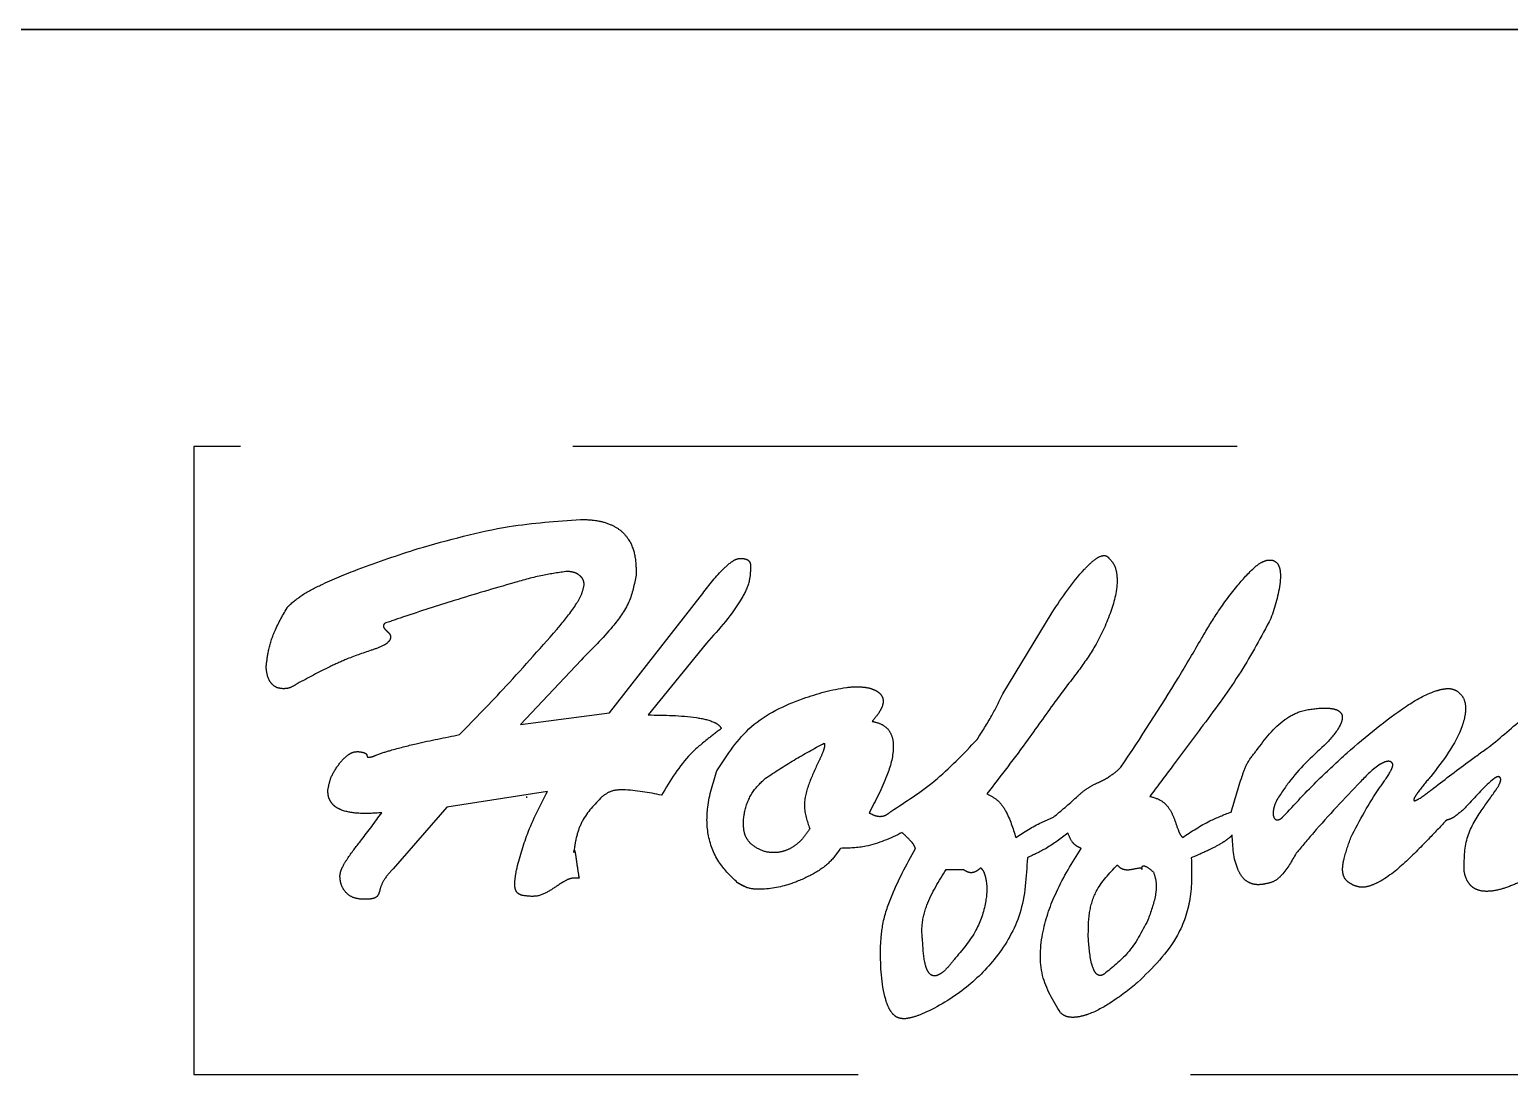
# Paper-space layout '2 DOOR PANEL LAYOUT - A1 Sheet' of a CAD drawing. Extents: x 50 to 825, y 22 to 486.
# Drawn here: x 558.651 to 562.548, y 464.264 to 467.014 of the extents above; entities that cross this region are included whole.
import ezdxf

# ---------------------------------------------------------------- set-up
doc = ezdxf.new("R2010")
doc.units = 0
doc.linetypes.add('HIDDEN', pattern=[0.375, 0.25, -0.125])
doc.layers.add('N-EQPM', color=3, linetype='Continuous', lineweight=25)
doc.layers.add('N-PANL', color=4, linetype='Continuous', lineweight=35)

psp = doc.layouts.new('2 DOOR PANEL LAYOUT - A1 Sheet')

# ---------------------------------------------------------------- linework, layer by layer
at = {"layer": 'N-EQPM', "linetype": 'HIDDEN', "ltscale": 7}
for p, q in [((559.0833, 465.9165), (559.0833, 464.2637)), ((564.4565, 465.9165), (559.0833, 465.9165)), ((560.1782, 465.2153), (560.417, 465.5209)), ((561.2137, 465.2656), (561.3436, 465.4795)), ((560.4332, 465.3986), (560.28, 465.2098)), ((560.104, 465.3545), (559.9436, 465.1843)), ((559.9436, 465.1843), (560.1782, 465.2153)), ((560.0152, 465.0087), (559.7496, 464.967)), ((559.9592, 464.9952), (559.9592, 464.9917)), ((559.7496, 464.967), (559.6083, 464.8046)), ((561.0647, 464.8032), (561.1105, 464.8032)), ((559.0833, 464.2637), (564.4565, 464.2637))]:
    psp.add_line(p, q, dxfattribs=at)
for points, knots in [([(559.6739, 465.6477), (559.7534, 465.6701), (559.8937, 465.7096), (560.0389, 465.7201), (560.1018, 465.7247)], [0, 0, 0, 0, 0.566713, 1, 1, 1, 1]), ([(560.1018, 465.7247), (560.1168, 465.7241), (560.144, 465.7231), (560.1806, 465.7128), (560.2089, 465.6961), (560.2328, 465.669), (560.2479, 465.6282), (560.2482, 465.5955), (560.2483, 465.5782)], [0, 0, 0, 0, 0.186553, 0.340032, 0.471319, 0.592327, 0.785115, 1, 1, 1, 1]), ([(559.3313, 465.4955), (559.3426, 465.5052), (559.3686, 465.5278), (559.432, 465.5593), (559.5341, 465.6023), (559.621, 465.6305), (559.6739, 465.6477)], [0, 0, 0, 0, 0.11805, 0.273776, 0.558572, 1, 1, 1, 1]), ([(560.417, 465.5209), (560.4345, 465.544), (560.46, 465.5776), (560.4936, 465.6094), (560.5113, 465.6203), (560.5185, 465.6215), (560.5217, 465.622)], [0, 0, 0, 0, 0.585308, 0.853681, 0.93508, 1, 1, 1, 1]), ([(560.5217, 465.622), (560.5248, 465.6219), (560.5305, 465.6218), (560.5383, 465.6201), (560.544, 465.617), (560.5475, 465.6126), (560.5494, 465.6074), (560.5495, 465.6036), (560.5496, 465.6015)], [0, 0, 0, 0, 0.235798, 0.429074, 0.591402, 0.712493, 0.844085, 1, 1, 1, 1]), ([(561.3436, 465.4795), (561.3702, 465.5191), (561.4032, 465.5681), (561.45, 465.6149), (561.4677, 465.6271), (561.479, 465.6297), (561.4846, 465.6293), (561.4897, 465.627), (561.492, 465.6242), (561.4932, 465.6228)], [0, 0, 0, 0, 0.642594, 0.796298, 0.898965, 0.927124, 0.951565, 0.974877, 1, 1, 1, 1]), ([(561.4932, 465.6228), (561.498, 465.6177), (561.5076, 465.6073), (561.514, 465.5855), (561.5167, 465.5412), (561.4975, 465.4735), (561.4619, 465.3947), (561.4286, 465.3477), (561.4137, 465.3267)], [0, 0, 0, 0, 0.063007, 0.129472, 0.203615, 0.470974, 0.762923, 1, 1, 1, 1]), ([(561.7371, 465.4108), (561.7497, 465.4321), (561.778, 465.4799), (561.825, 465.5435), (561.8654, 465.589), (561.893, 465.6116), (561.9043, 465.6154), (561.9091, 465.6171)], [0, 0, 0, 0, 0.273354, 0.611453, 0.86974, 0.944505, 1, 1, 1, 1]), ([(561.9091, 465.6171), (561.9126, 465.6175), (561.9191, 465.6182), (561.9284, 465.616), (561.9364, 465.6104), (561.9422, 465.6004), (561.9458, 465.5827), (561.9434, 465.5354), (561.9302, 465.495), (561.9199, 465.4636)], [0, 0, 0, 0, 0.058923, 0.108735, 0.155136, 0.218272, 0.295262, 0.453883, 1, 1, 1, 1]), ([(560.0668, 465.5878), (560.0453, 465.5847), (559.9978, 465.578), (559.899, 465.5502), (559.7768, 465.5139), (559.6635, 465.4775), (559.6026, 465.4566), (559.586, 465.4509)], [0, 0, 0, 0, 0.130102, 0.287108, 0.614384, 0.894711, 1, 1, 1, 1]), ([(560.1114, 465.5528), (560.1112, 465.5558), (560.1107, 465.5615), (560.106, 465.5716), (560.0959, 465.5807), (560.0816, 465.5866), (560.0716, 465.5874), (560.0668, 465.5878)], [0, 0, 0, 0, 0.142188, 0.27183, 0.521854, 0.772661, 1, 1, 1, 1]), ([(560.2483, 465.5782), (560.2435, 465.5539), (560.2338, 465.5038), (560.1784, 465.4297), (560.1321, 465.3829), (560.104, 465.3545)], [0, 0, 0, 0, 0.270752, 0.556867, 1, 1, 1, 1]), ([(560.5496, 465.6015), (560.5493, 465.5888), (560.5485, 465.5597), (560.5129, 465.4863), (560.4676, 465.4363), (560.4332, 465.3986)], [0, 0, 0, 0, 0.157054, 0.362026, 1, 1, 1, 1]), ([(560.0483, 465.4452), (560.0633, 465.464), (560.0847, 465.4908), (560.1062, 465.5275), (560.1098, 465.5452), (560.1114, 465.5528)], [0, 0, 0, 0, 0.574497, 0.816073, 1, 1, 1, 1]), ([(559.274, 465.3363), (559.2757, 465.3506), (559.2795, 465.3827), (559.2973, 465.4373), (559.3188, 465.4741), (559.3313, 465.4955)], [0, 0, 0, 0, 0.253628, 0.566301, 1, 1, 1, 1]), ([(561.9199, 465.4636), (561.8945, 465.4162), (561.8421, 465.3185), (561.7478, 465.1914), (561.6671, 465.083), (561.6201, 465.0204), (561.6015, 464.9956)], [0, 0, 0, 0, 0.284346, 0.586174, 0.835546, 1, 1, 1, 1]), ([(559.586, 465.4509), (559.5853, 465.4501), (559.5841, 465.4488), (559.583, 465.4464), (559.5826, 465.444), (559.5834, 465.44), (559.5874, 465.4349), (559.5934, 465.4293), (559.5998, 465.4235), (559.6013, 465.4183), (559.6019, 465.4159)], [0, 0, 0, 0, 0.071461, 0.130698, 0.1836, 0.23569, 0.413222, 0.622899, 0.827361, 1, 1, 1, 1]), ([(559.7834, 465.158), (559.8244, 465.2002), (559.9151, 465.2937), (560.0012, 465.3915), (560.0483, 465.4452)], [0, 0, 0, 0, 0.451887, 1, 1, 1, 1]), ([(559.5505, 465.3801), (559.528, 465.3724), (559.491, 465.3597), (559.4261, 465.33), (559.3844, 465.3074), (559.356, 465.2921)], [0, 0, 0, 0, 0.333566, 0.547844, 1, 1, 1, 1]), ([(559.6019, 465.4159), (559.6016, 465.4135), (559.601, 465.4086), (559.5945, 465.3998), (559.5778, 465.389), (559.5614, 465.3836), (559.5505, 465.3801)], [0, 0, 0, 0, 0.108535, 0.220902, 0.477996, 1, 1, 1, 1]), ([(561.5251, 465.072), (561.5768, 465.1505), (561.6502, 465.2618), (561.7173, 465.3769), (561.7371, 465.4108)], [0, 0, 0, 0, 0.705467, 1, 1, 1, 1]), ([(559.3186, 465.2789), (559.313, 465.2795), (559.3025, 465.2805), (559.2896, 465.2897), (559.277, 465.3075), (559.2752, 465.3244), (559.274, 465.3363)], [0, 0, 0, 0, 0.203835, 0.385901, 0.567328, 1, 1, 1, 1]), ([(561.4137, 465.3267), (561.3942, 465.3015), (561.3486, 465.2422), (561.2717, 465.1311), (561.2085, 465.0496), (561.1717, 465.002)], [0, 0, 0, 0, 0.235741, 0.5541, 1, 1, 1, 1]), ([(559.356, 465.2921), (559.3498, 465.2881), (559.3414, 465.2827), (559.3283, 465.2791), (559.3221, 465.279), (559.3186, 465.2789)], [0, 0, 0, 0, 0.546344, 0.735023, 1, 1, 1, 1]), ([(560.461, 465.0631), (560.4882, 465.1051), (560.5441, 465.1913), (560.676, 465.2525), (560.7742, 465.2798), (560.8338, 465.2855), (560.8537, 465.2822), (560.8622, 465.2808)], [0, 0, 0, 0, 0.307218, 0.629729, 0.874374, 0.946543, 1, 1, 1, 1]), ([(560.8622, 465.2808), (560.8674, 465.2791), (560.8768, 465.276), (560.8885, 465.2687), (560.8964, 465.2595), (560.8997, 465.2479), (560.8977, 465.2342), (560.8885, 465.2147), (560.8773, 465.2017), (560.8698, 465.193)], [0, 0, 0, 0, 0.141238, 0.256578, 0.353953, 0.446062, 0.560877, 0.702969, 1, 1, 1, 1]), ([(561.1462, 465.1452), (561.1596, 465.166), (561.1846, 465.2048), (561.2045, 465.2463), (561.2137, 465.2656)], [0, 0, 0, 0, 0.536612, 1, 1, 1, 1]), ([(562.1205, 465.1102), (562.171, 465.1533), (562.2433, 465.2151), (562.3332, 465.2679), (562.3742, 465.2788), (562.3938, 465.2803), (562.4046, 465.2755), (562.4096, 465.2732)], [0, 0, 0, 0, 0.581022, 0.832987, 0.898001, 0.952649, 1, 1, 1, 1]), ([(562.4096, 465.2732), (562.4154, 465.2684), (562.427, 465.2586), (562.4335, 465.2348), (562.432, 465.2086), (562.4126, 465.1397), (562.3735, 465.0897), (562.3408, 465.0478)], [0, 0, 0, 0, 0.086302, 0.173398, 0.273583, 0.391179, 1, 1, 1, 1]), ([(561.8823, 465.1166), (561.9046, 465.1463), (561.9361, 465.1883), (561.9998, 465.2234), (562.0343, 465.2264), (562.0537, 465.228)], [0, 0, 0, 0, 0.516358, 0.729892, 1, 1, 1, 1]), ([(562.0537, 465.228), (562.0612, 465.228), (562.0743, 465.2281), (562.0906, 465.2249), (562.1011, 465.2193), (562.1064, 465.2127), (562.1082, 465.2056), (562.1078, 465.1982), (562.1055, 465.1901), (562.0948, 465.167), (562.0795, 465.1501), (562.0664, 465.1356)], [0, 0, 0, 0, 0.152973, 0.268244, 0.334758, 0.391692, 0.434716, 0.482965, 0.539736, 0.607088, 1, 1, 1, 1]), ([(562.4994, 465.1293), (562.5314, 465.1562), (562.5753, 465.1932), (562.6268, 465.2405), (562.6512, 465.254), (562.6617, 465.2598)], [0, 0, 0, 0, 0.601072, 0.826938, 1, 1, 1, 1]), ([(560.28, 465.2098), (560.3227, 465.2094), (560.3812, 465.2089), (560.4434, 465.1963), (560.4655, 465.1846), (560.4706, 465.1776), (560.473, 465.1743)], [0, 0, 0, 0, 0.636102, 0.87088, 0.941036, 1, 1, 1, 1]), ([(560.8698, 465.193), (560.8784, 465.191), (560.8945, 465.1873), (560.9141, 465.1718), (560.9247, 465.1492), (560.9274, 465.1071), (560.9073, 465.0384), (560.8789, 464.9843), (560.8622, 464.9523)], [0, 0, 0, 0, 0.093178, 0.17352, 0.254891, 0.350708, 0.615348, 1, 1, 1, 1]), ([(559.5445, 465.0984), (559.547, 465.0988), (559.5536, 465.0997), (559.5719, 465.1078), (559.6107, 465.1196), (559.684, 465.1384), (559.7452, 465.1505), (559.7834, 465.158)], [0, 0, 0, 0, 0.031233, 0.080493, 0.241456, 0.525694, 1, 1, 1, 1]), ([(560.473, 465.1743), (560.4613, 465.1655), (560.4335, 465.1443), (560.372, 465.0933), (560.3383, 465.0372), (560.3152, 464.9987)], [0, 0, 0, 0, 0.184826, 0.440368, 1, 1, 1, 1]), ([(560.9195, 464.9561), (560.9586, 464.9813), (561.0419, 465.035), (561.1101, 465.107), (561.1462, 465.1452)], [0, 0, 0, 0, 0.4696, 1, 1, 1, 1]), ([(559.4364, 465.0115), (559.4383, 465.0217), (559.4428, 465.0449), (559.4616, 465.0763), (559.4817, 465.0997), (559.501, 465.1124), (559.511, 465.1131), (559.5156, 465.1135)], [0, 0, 0, 0, 0.22601, 0.511189, 0.784905, 0.900143, 1, 1, 1, 1]), ([(559.5156, 465.1135), (559.5193, 465.1131), (559.5253, 465.1124), (559.5323, 465.1105), (559.5361, 465.1084), (559.538, 465.1066), (559.5396, 465.104), (559.5395, 465.1014), (559.5406, 465.0995), (559.5415, 465.0988), (559.5428, 465.0985), (559.5438, 465.0984), (559.5445, 465.0984)], [0, 0, 0, 0, 0.310711, 0.514043, 0.606128, 0.675106, 0.730373, 0.858341, 0.884172, 0.912273, 0.948906, 1, 1, 1, 1]), ([(560.589, 465.0433), (560.6138, 465.0596), (560.6641, 465.0925), (560.717, 465.1212), (560.7437, 465.1356)], [0, 0, 0, 0, 0.494257, 1, 1, 1, 1]), ([(560.7437, 465.1356), (560.7441, 465.1341), (560.7449, 465.1305), (560.7438, 465.123), (560.7392, 465.1086), (560.7244, 465.0775), (560.7031, 465.032), (560.6852, 464.9699), (560.6987, 464.9302), (560.7055, 464.9103)], [0, 0, 0, 0, 0.020555, 0.045505, 0.095068, 0.212536, 0.481005, 0.738635, 1, 1, 1, 1]), ([(561.8149, 464.9542), (561.8243, 464.9856), (561.8373, 465.0289), (561.8567, 465.0853), (561.8735, 465.1058), (561.8823, 465.1166)], [0, 0, 0, 0, 0.556947, 0.765656, 1, 1, 1, 1]), ([(562.0664, 465.1356), (562.033, 465.1049), (561.984, 465.0598), (561.9475, 465.0044), (561.9358, 464.9867)], [0, 0, 0, 0, 0.680623, 1, 1, 1, 1]), ([(561.9517, 464.9414), (561.9825, 464.9748), (562.0365, 465.0333), (562.0952, 465.0871), (562.1205, 465.1102)], [0, 0, 0, 0, 0.569221, 1, 1, 1, 1]), ([(562.3485, 465.0172), (562.3805, 465.0419), (562.4301, 465.0801), (562.4812, 465.1164), (562.4994, 465.1293)], [0, 0, 0, 0, 0.64425, 1, 1, 1, 1]), ([(561.455, 465.0274), (561.4694, 465.034), (561.4949, 465.0456), (561.5159, 465.064), (561.5251, 465.072)], [0, 0, 0, 0, 0.565527, 1, 1, 1, 1]), ([(562.1306, 464.8873), (562.154, 464.9321), (562.1853, 464.9923), (562.2286, 465.0486), (562.2387, 465.0687), (562.2406, 465.0745), (562.241, 465.0785), (562.2408, 465.081), (562.2399, 465.0832), (562.2388, 465.0842), (562.2383, 465.0847)], [0, 0, 0, 0, 0.662248, 0.889763, 0.927876, 0.957722, 0.969818, 0.98043, 0.990187, 1, 1, 1, 1]), ([(562.2383, 465.0847), (562.2371, 465.0855), (562.2348, 465.0871), (562.2305, 465.088), (562.2246, 465.0876), (562.2169, 465.085), (562.1907, 465.0705), (562.1718, 465.0508), (562.1555, 465.0338)], [0, 0, 0, 0, 0.039622, 0.080717, 0.126899, 0.211019, 0.317402, 1, 1, 1, 1]), ([(560.5145, 464.7689), (560.498, 464.7848), (560.4627, 464.8188), (560.4345, 464.8899), (560.4334, 464.9755), (560.451, 465.0314), (560.461, 465.0631)], [0, 0, 0, 0, 0.212921, 0.454826, 0.69082, 1, 1, 1, 1]), ([(560.5489, 464.8721), (560.5448, 464.8772), (560.5362, 464.8879), (560.5291, 464.9175), (560.5328, 464.9586), (560.5512, 465.0073), (560.5765, 465.0315), (560.589, 465.0433)], [0, 0, 0, 0, 0.101135, 0.211199, 0.461946, 0.735014, 1, 1, 1, 1]), ([(562.1555, 465.0338), (562.1136, 464.9897), (562.0556, 464.9286), (562.0018, 464.8639), (561.9868, 464.8459)], [0, 0, 0, 0, 0.72221, 1, 1, 1, 1]), ([(562.3408, 465.0478), (562.3294, 465.0343), (562.3152, 465.0176), (562.3013, 464.9975), (562.2974, 464.9909), (562.2962, 464.9873), (562.2961, 464.9859), (562.2963, 464.9851), (562.2966, 464.9847), (562.297, 464.9844), (562.2976, 464.9841), (562.2987, 464.9841), (562.3006, 464.9846), (562.3046, 464.9862), (562.3215, 464.996), (562.3361, 465.0074), (562.3485, 465.0172)], [0, 0, 0, 0, 0.377022, 0.467043, 0.524942, 0.538905, 0.548992, 0.552916, 0.556414, 0.559866, 0.563665, 0.571547, 0.582001, 0.604365, 0.663597, 1, 1, 1, 1]), ([(562.5242, 465.044), (562.5238, 465.0447), (562.523, 465.0461), (562.5209, 465.0473), (562.5186, 465.0475), (562.5147, 465.0467), (562.5092, 465.0437), (562.4797, 465.0205), (562.4494, 464.9813), (562.4122, 464.9475), (562.3938, 464.9359), (562.3863, 464.934), (562.3829, 464.9332)], [0, 0, 0, 0, 0.013242, 0.024866, 0.036947, 0.05106, 0.087917, 0.137073, 0.654362, 0.875165, 0.943754, 1, 1, 1, 1]), ([(562.4287, 464.7994), (562.429, 464.8288), (562.4295, 464.8856), (562.4705, 464.9548), (562.504, 464.9994), (562.5214, 465.0257), (562.5249, 465.0357), (562.5255, 465.0402), (562.5246, 465.0428), (562.5242, 465.044)], [0, 0, 0, 0, 0.321363, 0.622533, 0.868555, 0.950235, 0.969875, 0.986062, 1, 1, 1, 1]), ([(559.5784, 464.9523), (559.557, 464.951), (559.5207, 464.9488), (559.4781, 464.9556), (559.4551, 464.9682), (559.4439, 464.9801), (559.4373, 464.9951), (559.4367, 465.0059), (559.4364, 465.0115)], [0, 0, 0, 0, 0.367657, 0.626623, 0.726151, 0.815033, 0.903171, 1, 1, 1, 1]), ([(559.9331, 464.8014), (559.9417, 464.8334), (559.9612, 464.9055), (559.9959, 464.9718), (560.0152, 465.0087)], [0, 0, 0, 0, 0.444025, 1, 1, 1, 1]), ([(560.1579, 464.9941), (560.1388, 464.9742), (560.1106, 464.9449), (560.0903, 464.892), (560.0863, 464.8636), (560.0841, 464.8479)], [0, 0, 0, 0, 0.486814, 0.716242, 1, 1, 1, 1]), ([(560.3152, 464.9987), (560.2818, 465.0053), (560.2385, 465.0138), (560.1825, 465.0121), (560.1659, 465), (560.1579, 464.9941)], [0, 0, 0, 0, 0.630428, 0.820178, 1, 1, 1, 1]), ([(561.1717, 465.002), (561.181, 464.9974), (561.2014, 464.9876), (561.2298, 464.9475), (561.2407, 464.9116), (561.2481, 464.8873)], [0, 0, 0, 0, 0.214787, 0.468508, 1, 1, 1, 1]), ([(561.3474, 464.9408), (561.3677, 464.9578), (561.3962, 464.9819), (561.4301, 465.0136), (561.4473, 465.0231), (561.455, 465.0274)], [0, 0, 0, 0, 0.574917, 0.808998, 1, 1, 1, 1]), ([(561.6015, 464.9956), (561.6127, 464.9923), (561.6336, 464.9862), (561.6546, 464.9619), (561.667, 464.9341), (561.6738, 464.911), (561.681, 464.8945), (561.6854, 464.8896), (561.6875, 464.8873)], [0, 0, 0, 0, 0.236985, 0.439501, 0.633729, 0.863782, 0.937398, 1, 1, 1, 1]), ([(559.4682, 464.7855), (559.4687, 464.7893), (559.4698, 464.798), (559.4774, 464.8145), (559.4949, 464.8431), (559.5317, 464.8887), (559.5608, 464.9283), (559.5784, 464.9523)], [0, 0, 0, 0, 0.058057, 0.129937, 0.267701, 0.557259, 1, 1, 1, 1]), ([(560.8622, 464.9523), (560.8679, 464.9491), (560.8784, 464.9434), (560.8951, 464.9422), (560.909, 464.9471), (560.9159, 464.953), (560.9195, 464.9561)], [0, 0, 0, 0, 0.308292, 0.57062, 0.774188, 1, 1, 1, 1]), ([(561.6875, 464.8873), (561.7109, 464.9029), (561.7511, 464.9297), (561.7961, 464.947), (561.8149, 464.9542)], [0, 0, 0, 0, 0.583178, 1, 1, 1, 1]), ([(561.9358, 464.9867), (561.9332, 464.9808), (561.9287, 464.9703), (561.9258, 464.9571), (561.9257, 464.9486), (561.9264, 464.9437), (561.9278, 464.9397), (561.9301, 464.9363), (561.9336, 464.934), (561.9381, 464.9335), (561.9427, 464.9348), (561.9474, 464.9374), (561.9502, 464.94), (561.9517, 464.9414)], [0, 0, 0, 0, 0.251613, 0.442222, 0.51754, 0.581225, 0.635043, 0.681366, 0.736822, 0.793474, 0.851146, 0.919297, 1, 1, 1, 1]), ([(561.2481, 464.8873), (561.2702, 464.9015), (561.302, 464.9218), (561.3368, 464.9363), (561.3474, 464.9408)], [0, 0, 0, 0, 0.695902, 1, 1, 1, 1]), ([(562.3829, 464.9332), (562.3682, 464.9179), (562.332, 464.8799), (562.2749, 464.8211), (562.2205, 464.7762), (562.179, 464.7586), (562.1572, 464.7545), (562.1444, 464.7591), (562.1383, 464.7612)], [0, 0, 0, 0, 0.204185, 0.504984, 0.793128, 0.871323, 0.938756, 1, 1, 1, 1]), ([(560.7055, 464.9103), (560.699, 464.9005), (560.6869, 464.8823), (560.6631, 464.8623), (560.6384, 464.8505), (560.6096, 464.8457), (560.577, 464.8507), (560.5581, 464.8651), (560.5489, 464.8721)], [0, 0, 0, 0, 0.188477, 0.349632, 0.492142, 0.623155, 0.815917, 1, 1, 1, 1]), ([(560.9488, 464.9001), (560.9177, 464.8854), (560.8659, 464.861), (560.8091, 464.8593), (560.7864, 464.8587)], [0, 0, 0, 0, 0.601204, 1, 1, 1, 1]), ([(560.9838, 464.8587), (560.9826, 464.8616), (560.9796, 464.8689), (560.9675, 464.8828), (560.9564, 464.893), (560.9488, 464.9001)], [0, 0, 0, 0, 0.174198, 0.427564, 1, 1, 1, 1]), ([(561.3856, 464.8988), (561.3668, 464.8846), (561.3333, 464.8594), (561.2953, 464.8417), (561.2786, 464.8339)], [0, 0, 0, 0, 0.561068, 1, 1, 1, 1]), ([(561.42, 464.8587), (561.4155, 464.8608), (561.4066, 464.8649), (561.3934, 464.8782), (561.3887, 464.8908), (561.3856, 464.8988)], [0, 0, 0, 0, 0.269244, 0.536246, 1, 1, 1, 1]), ([(561.818, 464.8937), (561.8147, 464.8904), (561.807, 464.8828), (561.7881, 464.8709), (561.7561, 464.853), (561.7279, 464.8412), (561.7104, 464.8339)], [0, 0, 0, 0, 0.111511, 0.261044, 0.539441, 1, 1, 1, 1]), ([(561.9053, 464.7651), (561.8992, 464.764), (561.8881, 464.7622), (561.872, 464.7642), (561.8565, 464.7709), (561.8425, 464.7843), (561.8214, 464.8241), (561.8195, 464.8626), (561.818, 464.8937)], [0, 0, 0, 0, 0.100524, 0.186049, 0.263449, 0.376755, 0.496932, 1, 1, 1, 1]), ([(562.1383, 464.7612), (562.1336, 464.7637), (562.1243, 464.7685), (562.1121, 464.7805), (562.107, 464.8036), (562.1137, 464.8403), (562.1241, 464.8692), (562.1306, 464.8873)], [0, 0, 0, 0, 0.113308, 0.220198, 0.34935, 0.593335, 1, 1, 1, 1]), ([(562.742, 464.8835), (562.6909, 464.8429), (562.6278, 464.7929), (562.5425, 464.7554), (562.505, 464.7452), (562.4753, 464.7449), (562.455, 464.7528), (562.4422, 464.7638), (562.4329, 464.7799), (562.4302, 464.7926), (562.4287, 464.7994)], [0, 0, 0, 0, 0.509901, 0.628392, 0.73031, 0.814384, 0.856678, 0.898673, 0.944931, 1, 1, 1, 1]), ([(560.0841, 464.8479), (560.0843, 464.8493), (560.0844, 464.8511), (560.085, 464.853), (560.0852, 464.8534), (560.0853, 464.8535), (560.0855, 464.8536), (560.0856, 464.8536), (560.0857, 464.8535), (560.086, 464.8533), (560.0863, 464.8527), (560.0883, 464.8468), (560.0897, 464.834), (560.0932, 464.8102), (560.0961, 464.792), (560.098, 464.7804)], [0, 0, 0, 0, 0.054883, 0.06728, 0.070454, 0.072836, 0.074453, 0.075973, 0.077718, 0.0799, 0.088423, 0.101165, 0.311086, 0.563282, 1, 1, 1, 1]), ([(560.7864, 464.8587), (560.7773, 464.8458), (560.7575, 464.8178), (560.7113, 464.7883), (560.6514, 464.7613), (560.5928, 464.749), (560.5421, 464.7522), (560.5232, 464.7636), (560.5145, 464.7689)], [0, 0, 0, 0, 0.1517, 0.329852, 0.520249, 0.788889, 0.902384, 1, 1, 1, 1]), ([(560.8915, 464.5912), (560.8926, 464.6125), (560.8951, 464.6589), (560.9249, 464.7505), (560.9604, 464.8156), (560.9838, 464.8587)], [0, 0, 0, 0, 0.222436, 0.486196, 1, 1, 1, 1]), ([(561.2786, 464.8339), (561.276, 464.7838), (561.271, 464.6896), (561.2026, 464.5716), (561.1136, 464.4836), (561.0341, 464.4359), (560.9786, 464.4134), (560.9608, 464.4108), (560.9539, 464.4097)], [0, 0, 0, 0, 0.257947, 0.484891, 0.690104, 0.906231, 0.963752, 1, 1, 1, 1]), ([(561.3659, 464.4256), (561.3467, 464.4573), (561.307, 464.5228), (561.3147, 464.6397), (561.3544, 464.7523), (561.3968, 464.8211), (561.42, 464.8587)], [0, 0, 0, 0, 0.233347, 0.482241, 0.717107, 1, 1, 1, 1]), ([(561.7104, 464.8339), (561.7114, 464.7973), (561.7134, 464.7273), (561.6716, 464.6065), (561.6083, 464.544), (561.569, 464.5052)], [0, 0, 0, 0, 0.293095, 0.561621, 1, 1, 1, 1]), ([(561.9868, 464.8459), (561.9753, 464.826), (561.9599, 464.799), (561.9305, 464.7706), (561.9138, 464.7669), (561.9053, 464.7651)], [0, 0, 0, 0, 0.578985, 0.783147, 1, 1, 1, 1]), ([(559.6083, 464.8046), (559.5996, 464.7954), (559.5853, 464.7804), (559.5747, 464.756), (559.5715, 464.7403), (559.566, 464.7314), (559.5575, 464.7264), (559.5425, 464.7244), (559.53, 464.7247), (559.5223, 464.7249)], [0, 0, 0, 0, 0.288118, 0.475527, 0.603792, 0.655491, 0.712054, 0.822013, 1, 1, 1, 1]), ([(559.949, 464.7345), (559.9464, 464.7354), (559.9415, 464.737), (559.9354, 464.7414), (559.9314, 464.7474), (559.9283, 464.7583), (559.9291, 464.7768), (559.9316, 464.7923), (559.9331, 464.8014)], [0, 0, 0, 0, 0.107631, 0.199701, 0.288005, 0.384996, 0.638308, 1, 1, 1, 1]), ([(561.0035, 464.6046), (561.0019, 464.6214), (560.9983, 464.6568), (561.017, 464.7268), (561.0458, 464.773), (561.0647, 464.8032)], [0, 0, 0, 0, 0.23617, 0.498851, 1, 1, 1, 1]), ([(561.1557, 464.8077), (561.1579, 464.8053), (561.1627, 464.7998), (561.167, 464.7883), (561.1734, 464.7607), (561.1703, 464.7096), (561.1449, 464.635), (561.1068, 464.5905), (561.0857, 464.5658)], [0, 0, 0, 0, 0.035509, 0.080472, 0.135144, 0.352043, 0.640271, 1, 1, 1, 1]), ([(561.1105, 464.8032), (561.1133, 464.8013), (561.1185, 464.7977), (561.1274, 464.7951), (561.1368, 464.7955), (561.1468, 464.7996), (561.1526, 464.8048), (561.1557, 464.8077)], [0, 0, 0, 0, 0.198166, 0.373025, 0.540246, 0.751191, 1, 1, 1, 1]), ([(561.4391, 464.6262), (561.4392, 464.6475), (561.4393, 464.6881), (561.4598, 464.7572), (561.4945, 464.793), (561.5155, 464.8147)], [0, 0, 0, 0, 0.302167, 0.576753, 1, 1, 1, 1]), ([(561.5155, 464.8147), (561.5184, 464.8118), (561.5238, 464.8062), (561.5348, 464.8026), (561.5513, 464.8018), (561.5647, 464.8065), (561.5757, 464.8072), (561.5779, 464.8069), (561.5791, 464.8061), (561.5798, 464.8054), (561.5803, 464.8044), (561.5804, 464.8036), (561.5805, 464.8032)], [0, 0, 0, 0, 0.170629, 0.32375, 0.473748, 0.8646, 0.906786, 0.940105, 0.9544, 0.96826, 0.983012, 1, 1, 1, 1]), ([(561.5805, 464.8032), (561.5804, 464.8044), (561.5803, 464.8063), (561.5806, 464.809), (561.5814, 464.8109), (561.5826, 464.8121), (561.5839, 464.8127), (561.5858, 464.8128), (561.5884, 464.8121), (561.5979, 464.8077), (561.6049, 464.8013), (561.611, 464.7956)], [0, 0, 0, 0, 0.076739, 0.137497, 0.185355, 0.216433, 0.247455, 0.28225, 0.347205, 0.431952, 1, 1, 1, 1]), ([(561.611, 464.7956), (561.6138, 464.7868), (561.6198, 464.7671), (561.6154, 464.7231), (561.6037, 464.6911), (561.5958, 464.6696)], [0, 0, 0, 0, 0.212562, 0.470318, 1, 1, 1, 1]), ([(559.5223, 464.7249), (559.514, 464.7264), (559.4976, 464.7292), (559.4801, 464.7456), (559.47, 464.765), (559.4688, 464.7785), (559.4682, 464.7855)], [0, 0, 0, 0, 0.278152, 0.548594, 0.768062, 1, 1, 1, 1]), ([(560.098, 464.7804), (560.0909, 464.7807), (560.0762, 464.7813), (560.0511, 464.7675), (560.0246, 464.7486), (559.9888, 464.7294), (559.9626, 464.7328), (559.949, 464.7345)], [0, 0, 0, 0, 0.130181, 0.270299, 0.518858, 0.749754, 1, 1, 1, 1]), ([(561.5958, 464.6696), (561.5801, 464.6392), (561.5514, 464.5838), (561.5026, 464.5451), (561.4805, 464.5276)], [0, 0, 0, 0, 0.546886, 1, 1, 1, 1]), ([(561.0857, 464.5658), (561.0799, 464.5584), (561.0698, 464.5454), (561.0557, 464.5321), (561.0453, 464.5257), (561.0387, 464.5232), (561.0325, 464.5227), (561.026, 464.5244), (561.0198, 464.5296), (561.0145, 464.5383), (561.0058, 464.563), (561.0046, 464.5859), (561.0035, 464.6046)], [0, 0, 0, 0, 0.173799, 0.304357, 0.355075, 0.397702, 0.434559, 0.469149, 0.518721, 0.579663, 0.656526, 1, 1, 1, 1]), ([(561.4805, 464.5276), (561.4791, 464.5268), (561.4765, 464.5252), (561.4724, 464.5241), (561.4684, 464.524), (561.4636, 464.5255), (561.4585, 464.53), (561.4524, 464.5402), (561.4424, 464.5722), (561.4406, 464.6024), (561.4391, 464.6262)], [0, 0, 0, 0, 0.039079, 0.073108, 0.104099, 0.134673, 0.19213, 0.265359, 0.422683, 1, 1, 1, 1]), ([(560.9539, 464.4097), (560.9481, 464.4104), (560.9367, 464.4116), (560.9225, 464.4233), (560.9122, 464.4403), (560.8935, 464.4953), (560.8924, 464.5471), (560.8915, 464.5912)], [0, 0, 0, 0, 0.082121, 0.163052, 0.256019, 0.367362, 1, 1, 1, 1]), ([(561.569, 464.5052), (561.546, 464.4869), (561.5057, 464.4549), (561.453, 464.426), (561.4173, 464.4151), (561.3966, 464.413), (561.3786, 464.4158), (561.37, 464.4225), (561.3659, 464.4256)], [0, 0, 0, 0, 0.381487, 0.664546, 0.772439, 0.86086, 0.934248, 1, 1, 1, 1])]:
    psp.add_open_spline(points, degree=3, knots=knots, dxfattribs=at)
psp.add_open_spline([(560.5145, 464.7689), (560.5414, 464.7552)], degree=1, dxfattribs=at)
at = {"layer": 'N-PANL'}
psp.add_line((637.5933, 467.0139), (399.589, 467.0139), dxfattribs=at)

doc.saveas('drawing.dxf')
